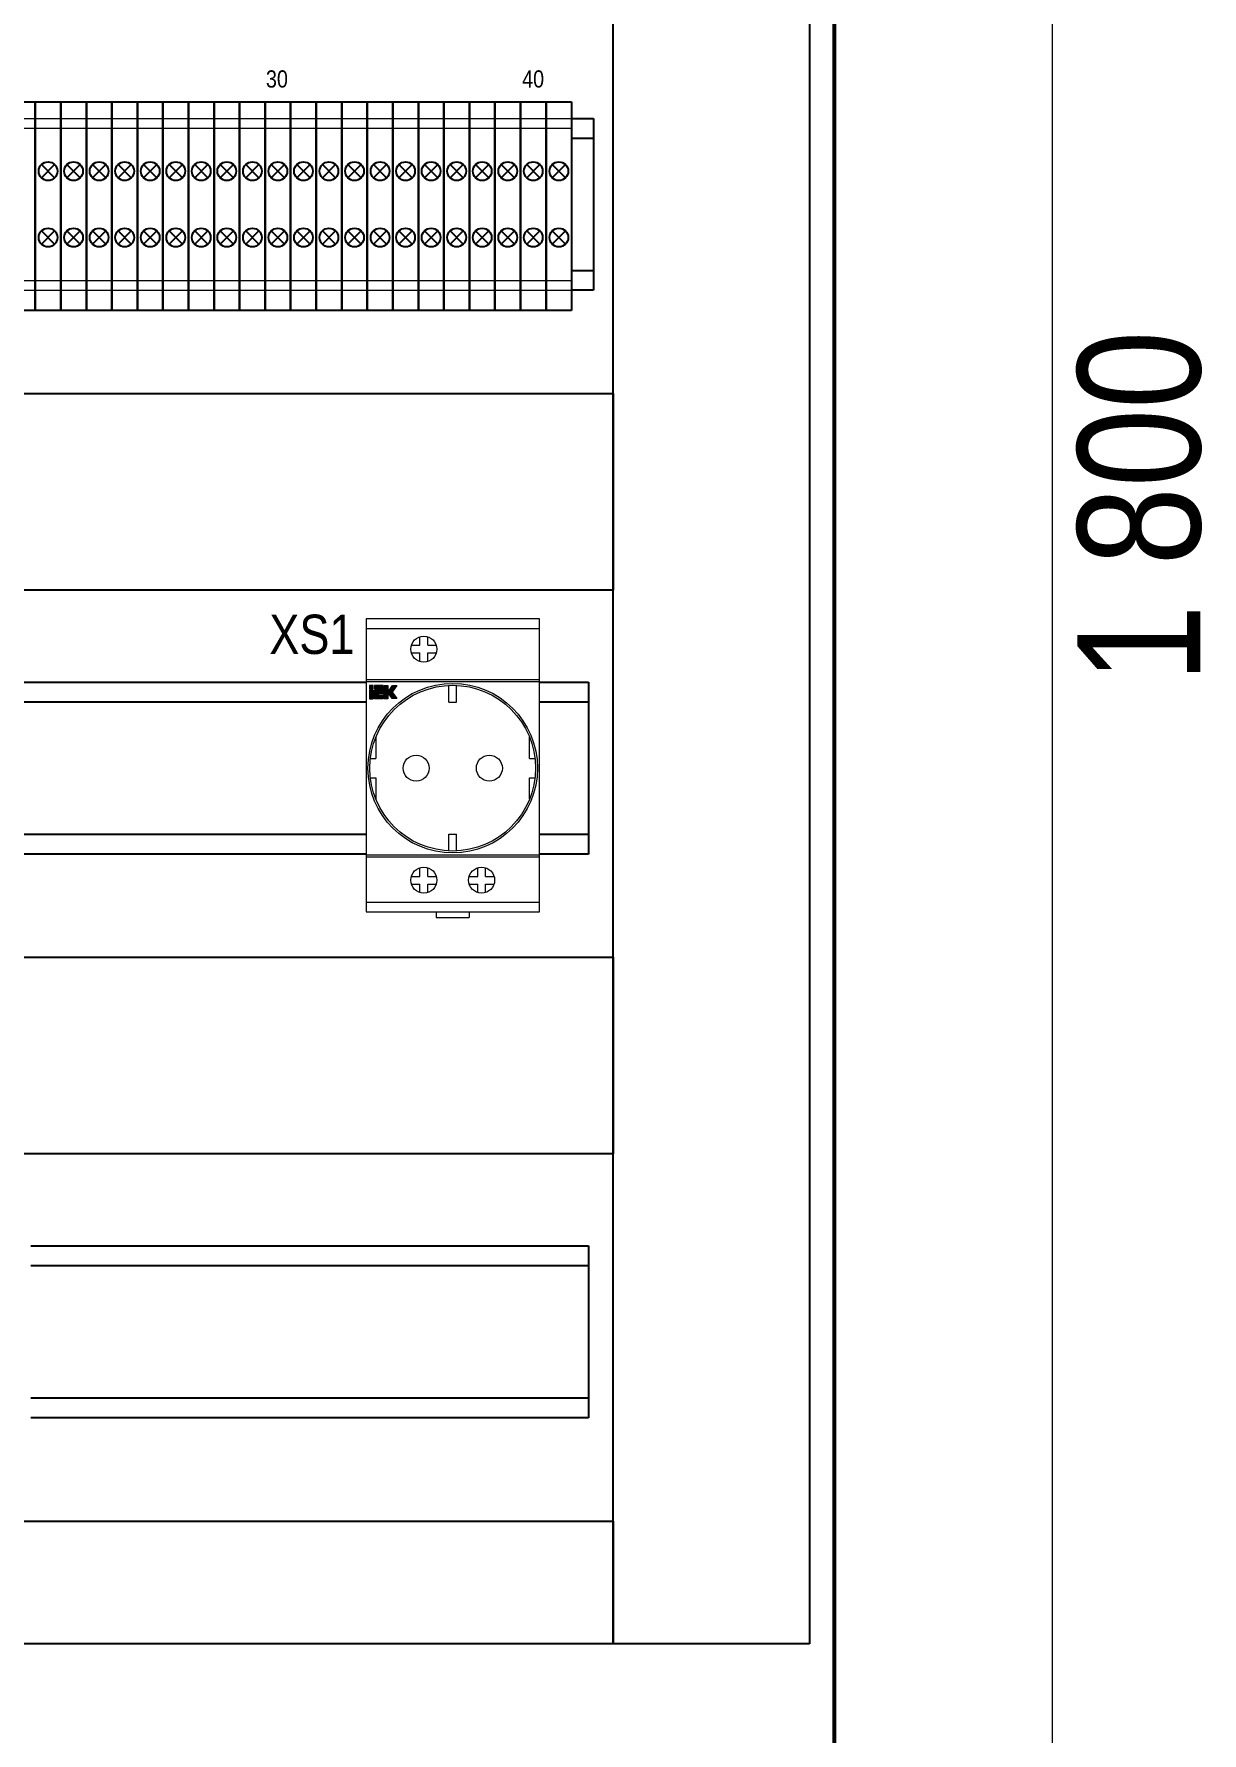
# Model space of a CAD drawing. Header units: millimetres. Extents: x -6000 to 26000, y -6000 to 26000.
# Drawn here: x 138.94 to 172.02, y -4445 to -4396.9 of the extents above; entities that cross this region are included whole.
import ezdxf

# ---------------------------------------------------------------- set-up
doc = ezdxf.new("R2010")
doc.units = ezdxf.units.MM
doc.header["$MEASUREMENT"] = 0
for name, color, linetype, lineweight in [('Чертеж и Рисунок_Ном._пера__1', 7, 'Continuous', 15), ('Чертеж и Рисунок_Ном._пера__2', 8, 'Continuous', 15), ('Чертеж и Рисунок_Ном._пера__21', 7, 'Continuous', 30), ('Чертеж и Рисунок_Ном._пера__41', 7, 'Continuous', 60), ('Чертеж и Рисунок_Ном._пера__7', 7, 'Continuous', 15)]:
    doc.layers.add(name, color=color, linetype=linetype, lineweight=lineweight)
for name, color, linetype, lineweight, true_color in [('Чертеж и Рисунок_Ном._пера__25', 7, 'Continuous', 0, 0x5555ff), ('Чертеж и Рисунок_Ном._пера__8', 7, 'Continuous', 15, 0xa80f02), ('Чертеж и Рисунок_Ном._пера__85', 7, 'Continuous', 5, 0x66b7ff), ('Чертеж и Рисунок_Ном._пера__9', 7, 'Continuous', 15, 0x3dad99)]:
    doc.layers.add(name, color=color, linetype=linetype, lineweight=lineweight, true_color=true_color)
doc.styles.add('СГЕНЕРИР_СТИЛЬ_1', font='')
doc.styles.get('СГЕНЕРИР_СТИЛЬ_1').set_extended_font_data('Arial Narrow')

msp = doc.modelspace()

# ---------------------------------------------------------------- hatches: boundary and pattern name
at = {"layer": 'Чертеж и Рисунок_Ном._пера__2', "linetype": 'Continuous', "lineweight": 15}
msp.add_hatch(color=8, dxfattribs=at).paths.add_polyline_path([(148.584, -4415.344), (148.584, -4415.446), (148.824, -4415.446), (148.824, -4415.344)])
at = {"layer": 'Чертеж и Рисунок_Ном._пера__8', "linetype": 'Continuous', "lineweight": 15, "true_color": 0xa80f02}
for points in [[(148.548, -4415.447), (148.548, -4415.344), (148.445, -4415.344), (148.445, -4415.447)], [(148.548, -4415.479), (148.445, -4415.479), (148.445, -4415.721), (148.548, -4415.721)], [(148.582, -4415.478), (148.582, -4415.719), (148.824, -4415.719), (148.824, -4415.616), (148.686, -4415.617), (148.686, -4415.582), (148.824, -4415.581), (148.824, -4415.478)], [(148.86, -4415.715), (148.964, -4415.715), (148.964, -4415.584), (148.999, -4415.584), (149.084, -4415.714), (149.213, -4415.714), (149.087, -4415.532), (149.212, -4415.344), (149.088, -4415.344), (148.999, -4415.48), (148.963, -4415.48), (148.962, -4415.344), (148.86, -4415.344)]]:
    msp.add_hatch(color=14, dxfattribs=at).paths.add_polyline_path(points)

# ---------------------------------------------------------------- linework, layer by layer
at = {"layer": 'Чертеж и Рисунок_Ном._пера__1', "color": 7, "linetype": 'Continuous', "lineweight": 15}
for p, q in [((138.252, -4399.286), (138.975, -4399.286)), ((138.975, -4399.286), (139.699, -4399.286)), ((139.699, -4399.286), (140.422, -4399.286)), ((140.422, -4399.286), (141.145, -4399.286)), ((141.145, -4399.286), (141.869, -4399.286)), ((141.869, -4399.286), (142.592, -4399.286)), ((142.592, -4399.286), (143.315, -4399.286)), ((143.315, -4399.286), (144.039, -4399.286)), ((144.039, -4399.286), (144.762, -4399.286)), ((144.762, -4399.286), (145.485, -4399.286)), ((145.485, -4399.286), (146.208, -4399.286)), ((146.208, -4399.286), (146.932, -4399.286)), ((146.932, -4399.286), (147.655, -4399.286)), ((147.655, -4399.286), (148.378, -4399.286)), ((148.378, -4399.286), (149.102, -4399.286)), ((149.102, -4399.286), (149.825, -4399.286)), ((149.825, -4399.286), (150.548, -4399.286)), ((150.548, -4399.286), (151.272, -4399.286)), ((151.272, -4399.286), (151.995, -4399.286)), ((151.995, -4399.286), (152.718, -4399.286)), ((152.718, -4399.286), (153.442, -4399.286)), ((153.442, -4399.286), (154.165, -4399.286)), ((138.252, -4399.564), (138.975, -4399.564)), ((138.975, -4399.564), (139.699, -4399.564)), ((139.699, -4399.564), (140.422, -4399.564)), ((140.422, -4399.564), (141.145, -4399.564)), ((141.145, -4399.564), (141.869, -4399.564)), ((141.869, -4399.564), (142.592, -4399.564)), ((142.592, -4399.564), (143.315, -4399.564)), ((143.315, -4399.564), (144.039, -4399.564)), ((144.039, -4399.564), (144.762, -4399.564)), ((144.762, -4399.564), (145.485, -4399.564)), ((145.485, -4399.564), (146.208, -4399.564)), ((146.208, -4399.564), (146.932, -4399.564)), ((146.932, -4399.564), (147.655, -4399.564)), ((147.655, -4399.564), (148.378, -4399.564)), ((148.378, -4399.564), (149.102, -4399.564)), ((149.102, -4399.564), (149.825, -4399.564)), ((149.825, -4399.564), (150.548, -4399.564)), ((150.548, -4399.564), (151.272, -4399.564)), ((151.272, -4399.564), (151.995, -4399.564)), ((151.995, -4399.564), (152.718, -4399.564)), ((152.718, -4399.564), (153.442, -4399.564)), ((153.442, -4399.564), (154.165, -4399.564)), ((138.252, -4403.876), (138.975, -4403.876)), ((138.252, -4404.154), (138.975, -4404.154)), ((138.975, -4403.876), (139.699, -4403.876)), ((138.975, -4404.154), (139.699, -4404.154)), ((139.699, -4403.876), (140.422, -4403.876)), ((139.699, -4404.154), (140.422, -4404.154)), ((140.422, -4403.876), (141.145, -4403.876)), ((140.422, -4404.154), (141.145, -4404.154)), ((141.145, -4403.876), (141.869, -4403.876)), ((141.145, -4404.154), (141.869, -4404.154)), ((141.869, -4403.876), (142.592, -4403.876)), ((141.869, -4404.154), (142.592, -4404.154)), ((142.592, -4403.876), (143.315, -4403.876)), ((142.592, -4404.154), (143.315, -4404.154)), ((143.315, -4403.876), (144.039, -4403.876)), ((143.315, -4404.154), (144.039, -4404.154)), ((144.039, -4403.876), (144.762, -4403.876)), ((144.039, -4404.154), (144.762, -4404.154)), ((144.762, -4403.876), (145.485, -4403.876)), ((144.762, -4404.154), (145.485, -4404.154)), ((145.485, -4403.876), (146.208, -4403.876)), ((145.485, -4404.154), (146.208, -4404.154)), ((146.208, -4403.876), (146.932, -4403.876)), ((146.208, -4404.154), (146.932, -4404.154)), ((146.932, -4403.876), (147.655, -4403.876)), ((146.932, -4404.154), (147.655, -4404.154)), ((147.655, -4403.876), (148.378, -4403.876)), ((147.655, -4404.154), (148.378, -4404.154)), ((148.378, -4403.876), (149.102, -4403.876)), ((148.378, -4404.154), (149.102, -4404.154)), ((149.102, -4403.876), (149.825, -4403.876)), ((149.102, -4404.154), (149.825, -4404.154)), ((149.825, -4403.876), (150.548, -4403.876)), ((149.825, -4404.154), (150.548, -4404.154)), ((150.548, -4403.876), (151.272, -4403.876)), ((150.548, -4404.154), (151.272, -4404.154)), ((151.272, -4403.876), (151.995, -4403.876)), ((151.272, -4404.154), (151.995, -4404.154)), ((151.995, -4403.876), (152.718, -4403.876)), ((151.995, -4404.154), (152.718, -4404.154)), ((152.718, -4403.876), (153.442, -4403.876)), ((152.718, -4404.154), (153.442, -4404.154)), ((153.442, -4403.876), (154.165, -4403.876)), ((153.442, -4404.154), (154.165, -4404.154))]:
    msp.add_line(p, q, dxfattribs=at)
at = {"layer": 'Чертеж и Рисунок_Ном._пера__2', "color": 8, "linetype": 'Continuous', "lineweight": 15}
msp.add_lwpolyline([(148.584, -4415.446), (148.824, -4415.446), (148.824, -4415.344), (148.584, -4415.344)], close=True, dxfattribs=at)
at = {"layer": 'Чертеж и Рисунок_Ном._пера__21', "color": 7, "linetype": 'Continuous', "lineweight": 30}
for p, q in [((155.339, -4442.476), (155.339, -4296.501)), ((160.903, -4296.501), (160.903, -4442.476)), ((138.252, -4398.814), (138.975, -4398.814)), ((138.975, -4398.814), (138.975, -4404.726)), ((138.975, -4404.726), (138.975, -4398.814)), ((138.975, -4398.814), (139.699, -4398.814)), ((139.699, -4398.814), (139.699, -4404.726)), ((139.699, -4404.726), (139.699, -4398.814)), ((139.699, -4398.814), (140.422, -4398.814)), ((140.422, -4398.814), (140.422, -4404.726)), ((140.422, -4404.726), (140.422, -4398.814)), ((140.422, -4398.814), (141.145, -4398.814)), ((141.145, -4398.814), (141.145, -4404.726)), ((141.145, -4404.726), (141.145, -4398.814)), ((141.145, -4398.814), (141.869, -4398.814)), ((141.869, -4398.814), (141.869, -4404.726)), ((141.869, -4404.726), (141.869, -4398.814)), ((141.869, -4398.814), (142.592, -4398.814)), ((142.592, -4398.814), (142.592, -4404.726)), ((142.592, -4404.726), (142.592, -4398.814)), ((142.592, -4398.814), (143.315, -4398.814)), ((143.315, -4398.814), (143.315, -4404.726)), ((143.315, -4404.726), (143.315, -4398.814)), ((143.315, -4398.814), (144.039, -4398.814)), ((144.039, -4398.814), (144.039, -4404.726)), ((144.039, -4404.726), (144.039, -4398.814)), ((144.039, -4398.814), (144.762, -4398.814)), ((144.762, -4398.814), (144.762, -4404.726)), ((144.762, -4404.726), (144.762, -4398.814)), ((144.762, -4398.814), (145.485, -4398.814)), ((145.485, -4398.814), (145.485, -4404.726)), ((145.485, -4404.726), (145.485, -4398.814)), ((145.485, -4398.814), (146.208, -4398.814)), ((146.208, -4398.814), (146.208, -4404.726)), ((146.208, -4404.726), (146.208, -4398.814)), ((146.208, -4398.814), (146.932, -4398.814)), ((146.932, -4398.814), (146.932, -4404.726)), ((146.932, -4404.726), (146.932, -4398.814)), ((146.932, -4398.814), (147.655, -4398.814)), ((147.655, -4398.814), (147.655, -4404.726)), ((147.655, -4404.726), (147.655, -4398.814)), ((147.655, -4398.814), (148.378, -4398.814)), ((148.378, -4398.814), (148.378, -4404.726)), ((148.378, -4404.726), (148.378, -4398.814)), ((148.378, -4398.814), (149.102, -4398.814)), ((149.102, -4398.814), (149.102, -4404.726)), ((149.102, -4404.726), (149.102, -4398.814)), ((149.102, -4398.814), (149.825, -4398.814)), ((149.825, -4398.814), (149.825, -4404.726)), ((149.825, -4404.726), (149.825, -4398.814)), ((149.825, -4398.814), (150.548, -4398.814)), ((150.548, -4398.814), (150.548, -4404.726)), ((150.548, -4404.726), (150.548, -4398.814)), ((150.548, -4398.814), (151.272, -4398.814)), ((151.272, -4398.814), (151.272, -4404.726)), ((151.272, -4404.726), (151.272, -4398.814)), ((151.272, -4398.814), (151.995, -4398.814)), ((151.995, -4398.814), (151.995, -4404.726)), ((151.995, -4404.726), (151.995, -4398.814)), ((151.995, -4398.814), (152.718, -4398.814)), ((152.718, -4398.814), (152.718, -4404.726)), ((152.718, -4404.726), (152.718, -4398.814)), ((152.718, -4398.814), (153.442, -4398.814)), ((153.442, -4398.814), (153.442, -4404.726)), ((153.442, -4404.726), (153.442, -4398.814)), ((153.442, -4398.814), (154.165, -4398.814)), ((154.165, -4398.814), (154.165, -4404.726)), ((154.165, -4399.286), (154.788, -4399.286)), ((154.788, -4399.286), (154.788, -4404.154)), ((154.165, -4399.842), (154.788, -4399.842)), ((154.788, -4399.842), (154.788, -4403.598)), ((139.524, -4400.594), (139.15, -4400.968)), ((139.15, -4400.594), (139.524, -4400.968)), ((140.247, -4400.594), (139.873, -4400.968)), ((139.873, -4400.594), (140.247, -4400.968)), ((140.971, -4400.594), (140.596, -4400.968)), ((140.596, -4400.594), (140.971, -4400.968)), ((141.694, -4400.594), (141.32, -4400.968)), ((141.32, -4400.594), (141.694, -4400.968)), ((142.417, -4400.594), (142.043, -4400.968)), ((142.043, -4400.594), (142.417, -4400.968)), ((143.141, -4400.594), (142.766, -4400.968)), ((142.766, -4400.594), (143.141, -4400.968)), ((143.864, -4400.594), (143.49, -4400.968)), ((143.49, -4400.594), (143.864, -4400.968)), ((144.587, -4400.594), (144.213, -4400.968)), ((144.213, -4400.594), (144.587, -4400.968)), ((145.311, -4400.594), (144.936, -4400.968)), ((144.936, -4400.594), (145.311, -4400.968)), ((146.034, -4400.594), (145.66, -4400.968)), ((145.66, -4400.594), (146.034, -4400.968)), ((146.757, -4400.594), (146.383, -4400.968)), ((146.383, -4400.594), (146.757, -4400.968)), ((147.481, -4400.594), (147.106, -4400.968)), ((147.106, -4400.594), (147.481, -4400.968)), ((148.204, -4400.594), (147.83, -4400.968)), ((147.83, -4400.594), (148.204, -4400.968)), ((148.927, -4400.594), (148.553, -4400.968)), ((148.553, -4400.594), (148.927, -4400.968)), ((149.651, -4400.594), (149.276, -4400.968)), ((149.276, -4400.594), (149.651, -4400.968)), ((150.374, -4400.594), (150, -4400.968)), ((150, -4400.594), (150.374, -4400.968)), ((151.097, -4400.594), (150.723, -4400.968)), ((150.723, -4400.594), (151.097, -4400.968)), ((151.821, -4400.594), (151.446, -4400.968)), ((151.446, -4400.594), (151.821, -4400.968)), ((152.544, -4400.594), (152.17, -4400.968)), ((152.17, -4400.594), (152.544, -4400.968)), ((153.267, -4400.594), (152.893, -4400.968)), ((152.893, -4400.594), (153.267, -4400.968)), ((153.991, -4400.594), (153.616, -4400.968)), ((153.616, -4400.594), (153.991, -4400.968)), ((139.524, -4402.472), (139.15, -4402.846)), ((139.15, -4402.472), (139.524, -4402.846)), ((140.247, -4402.472), (139.873, -4402.846)), ((139.873, -4402.472), (140.247, -4402.846)), ((140.971, -4402.472), (140.596, -4402.846)), ((140.596, -4402.472), (140.971, -4402.846)), ((141.694, -4402.472), (141.32, -4402.846)), ((141.32, -4402.472), (141.694, -4402.846)), ((142.417, -4402.472), (142.043, -4402.846)), ((142.043, -4402.472), (142.417, -4402.846)), ((143.141, -4402.472), (142.766, -4402.846)), ((142.766, -4402.472), (143.141, -4402.846)), ((143.864, -4402.472), (143.49, -4402.846)), ((143.49, -4402.472), (143.864, -4402.846)), ((144.587, -4402.472), (144.213, -4402.846)), ((144.213, -4402.472), (144.587, -4402.846)), ((145.311, -4402.472), (144.936, -4402.846)), ((144.936, -4402.472), (145.311, -4402.846)), ((146.034, -4402.472), (145.66, -4402.846)), ((145.66, -4402.472), (146.034, -4402.846)), ((146.757, -4402.472), (146.383, -4402.846)), ((146.383, -4402.472), (146.757, -4402.846)), ((147.481, -4402.472), (147.106, -4402.846)), ((147.106, -4402.472), (147.481, -4402.846)), ((148.204, -4402.472), (147.83, -4402.846)), ((147.83, -4402.472), (148.204, -4402.846)), ((148.927, -4402.472), (148.553, -4402.846)), ((148.553, -4402.472), (148.927, -4402.846)), ((149.651, -4402.472), (149.276, -4402.846)), ((149.276, -4402.472), (149.651, -4402.846)), ((150.374, -4402.472), (150, -4402.846)), ((150, -4402.472), (150.374, -4402.846)), ((151.097, -4402.472), (150.723, -4402.846)), ((150.723, -4402.472), (151.097, -4402.846)), ((151.821, -4402.472), (151.446, -4402.846)), ((151.446, -4402.472), (151.821, -4402.846)), ((152.544, -4402.472), (152.17, -4402.846)), ((152.17, -4402.472), (152.544, -4402.846)), ((153.267, -4402.472), (152.893, -4402.846)), ((152.893, -4402.472), (153.267, -4402.846)), ((153.991, -4402.472), (153.616, -4402.846)), ((153.616, -4402.472), (153.991, -4402.846)), ((154.788, -4403.598), (154.165, -4403.598)), ((154.788, -4404.154), (154.165, -4404.154)), ((138.975, -4404.726), (138.252, -4404.726)), ((139.699, -4404.726), (138.975, -4404.726)), ((140.422, -4404.726), (139.699, -4404.726)), ((141.145, -4404.726), (140.422, -4404.726)), ((141.869, -4404.726), (141.145, -4404.726)), ((142.592, -4404.726), (141.869, -4404.726)), ((143.315, -4404.726), (142.592, -4404.726)), ((144.039, -4404.726), (143.315, -4404.726)), ((144.762, -4404.726), (144.039, -4404.726)), ((145.485, -4404.726), (144.762, -4404.726)), ((146.208, -4404.726), (145.485, -4404.726)), ((146.932, -4404.726), (146.208, -4404.726)), ((147.655, -4404.726), (146.932, -4404.726)), ((148.378, -4404.726), (147.655, -4404.726)), ((149.102, -4404.726), (148.378, -4404.726)), ((149.825, -4404.726), (149.102, -4404.726)), ((150.548, -4404.726), (149.825, -4404.726)), ((151.272, -4404.726), (150.548, -4404.726)), ((151.995, -4404.726), (151.272, -4404.726)), ((152.718, -4404.726), (151.995, -4404.726)), ((153.442, -4404.726), (152.718, -4404.726)), ((154.165, -4404.726), (153.442, -4404.726)), ((84.398, -4407.075), (155.339, -4407.075)), ((155.339, -4407.075), (155.339, -4412.639)), ((155.339, -4412.639), (84.398, -4412.639)), ((132.422, -4415.247), (148.343, -4415.247)), ((153.253, -4415.247), (154.644, -4415.247)), ((154.644, -4415.247), (154.644, -4420.116)), ((132.422, -4415.804), (148.343, -4415.804)), ((153.253, -4415.804), (154.644, -4415.804)), ((154.644, -4415.804), (154.644, -4419.56)), ((148.343, -4419.56), (132.422, -4419.56)), ((154.644, -4419.56), (153.253, -4419.56)), ((148.343, -4420.116), (132.422, -4420.116)), ((154.644, -4420.116), (153.253, -4420.116)), ((84.398, -4423.037), (155.339, -4423.037)), ((155.339, -4423.037), (155.339, -4428.601)), ((155.339, -4428.601), (84.398, -4428.601)), ((138.854, -4431.209), (154.644, -4431.209)), ((154.644, -4431.209), (154.644, -4436.078)), ((138.854, -4431.766), (154.644, -4431.766)), ((154.644, -4431.766), (154.644, -4435.521)), ((154.644, -4435.521), (138.854, -4435.521)), ((154.644, -4436.078), (138.854, -4436.078)), ((84.398, -4438.999), (155.339, -4438.999)), ((155.339, -4438.999), (155.339, -4442.476)), ((155.339, -4442.476), (84.398, -4442.476)), ((160.903, -4442.476), (155.339, -4442.476))]:
    msp.add_line(p, q, dxfattribs=at)
for centre in [(139.337, -4400.781), (140.06, -4400.781), (140.784, -4400.781), (141.507, -4400.781), (142.23, -4400.781), (142.954, -4400.781), (143.677, -4400.781), (144.4, -4400.781), (145.124, -4400.781), (145.847, -4400.781), (146.57, -4400.781), (147.293, -4400.781), (148.017, -4400.781), (148.74, -4400.781), (149.463, -4400.781), (150.187, -4400.781), (150.91, -4400.781), (151.633, -4400.781), (152.357, -4400.781), (153.08, -4400.781), (153.803, -4400.781), (139.337, -4402.659), (140.06, -4402.659), (140.784, -4402.659), (141.507, -4402.659), (142.23, -4402.659), (142.954, -4402.659), (143.677, -4402.659), (144.4, -4402.659), (145.124, -4402.659), (145.847, -4402.659), (146.57, -4402.659), (147.293, -4402.659), (148.017, -4402.659), (148.74, -4402.659), (149.463, -4402.659), (150.187, -4402.659), (150.91, -4402.659), (151.633, -4402.659), (152.357, -4402.659), (153.08, -4402.659), (153.803, -4402.659)]:
    msp.add_circle(centre, 0.265, dxfattribs=at)
at = {"layer": 'Чертеж и Рисунок_Ном._пера__41', "color": 7, "linetype": 'Continuous', "lineweight": 60}
msp.add_line((161.599, -4285.067), (161.599, -4535.447), dxfattribs=at)
at = {"layer": 'Чертеж и Рисунок_Ном._пера__7', "color": 7, "linetype": 'Continuous', "lineweight": 15}
for p, q in [((148.343, -4413.727), (153.253, -4413.727)), ((149.628, -4414.204), (149.871, -4414.204)), ((149.871, -4414.204), (149.871, -4413.961)), ((150.089, -4414.204), (150.089, -4413.961)), ((150.089, -4414.204), (150.332, -4414.204)), ((149.628, -4414.422), (149.871, -4414.422)), ((149.871, -4414.665), (149.871, -4414.422)), ((150.089, -4414.665), (150.089, -4414.422)), ((150.089, -4414.422), (150.332, -4414.422)), ((148.343, -4415.172), (153.253, -4415.172)), ((148.343, -4415.227), (153.253, -4415.227)), ((150.689, -4415.812), (150.689, -4415.339)), ((150.907, -4415.812), (150.907, -4415.339)), ((150.689, -4415.812), (150.907, -4415.812)), ((148.621, -4416.808), (148.621, -4417.407)), ((152.975, -4417.407), (152.975, -4416.808)), ((148.469, -4417.407), (148.621, -4417.407)), ((152.975, -4417.407), (153.128, -4417.407)), ((148.469, -4417.956), (148.621, -4417.956)), ((148.621, -4417.956), (148.621, -4418.555)), ((152.975, -4417.956), (153.128, -4417.956)), ((152.975, -4418.555), (152.975, -4417.956)), ((150.689, -4420.025), (150.689, -4419.552)), ((150.689, -4419.552), (150.907, -4419.552)), ((150.907, -4420.025), (150.907, -4419.552)), ((148.343, -4420.141), (153.253, -4420.137)), ((148.343, -4420.195), (153.253, -4420.191)), ((149.871, -4420.745), (149.871, -4420.502)), ((150.089, -4420.745), (150.089, -4420.502)), ((151.507, -4420.745), (151.507, -4420.502)), ((151.726, -4420.745), (151.726, -4420.502)), ((149.628, -4420.745), (149.871, -4420.745)), ((149.628, -4420.963), (149.871, -4420.963)), ((149.871, -4421.206), (149.871, -4420.963)), ((150.089, -4420.745), (150.332, -4420.745)), ((150.089, -4421.206), (150.089, -4420.963)), ((150.089, -4420.963), (150.332, -4420.963)), ((151.265, -4420.745), (151.507, -4420.745)), ((151.265, -4420.963), (151.507, -4420.963)), ((151.507, -4421.206), (151.507, -4420.963)), ((151.726, -4420.745), (151.968, -4420.745)), ((151.726, -4421.206), (151.726, -4420.963)), ((151.726, -4420.963), (151.968, -4420.963)), ((148.343, -4421.473), (153.253, -4421.473)), ((148.343, -4421.746), (153.253, -4421.746)), ((150.332, -4421.746), (150.332, -4421.909)), ((151.265, -4421.746), (151.265, -4421.909))]:
    msp.add_line(p, q, dxfattribs=at)
for points in [[(153.253, -4421.746), (153.253, -4413.454), (148.343, -4413.454), (148.343, -4421.746)], [(150.332, -4421.909), (151.265, -4421.909)]]:
    msp.add_lwpolyline(points, dxfattribs=at)
for centre, radius in [((149.98, -4414.313), 0.368), ((150.798, -4417.682), 2.4), ((150.798, -4417.682), 2.346), ((149.762, -4417.682), 0.368), ((151.835, -4417.682), 0.368), ((149.98, -4420.854), 0.368), ((151.616, -4420.854), 0.368)]:
    msp.add_circle(centre, radius, dxfattribs=at)
at = {"layer": 'Чертеж и Рисунок_Ном._пера__85', "color": 151, "linetype": 'Continuous', "lineweight": 5, "true_color": 0x66b7ff}
msp.add_line((167.786, -4535.447), (167.786, -4285.067), dxfattribs=at)
at = {"layer": 'Чертеж и Рисунок_Ном._пера__9', "color": 135, "linetype": 'Continuous', "lineweight": 15, "true_color": 0x3dad99}
for points in [[(148.445, -4415.447), (148.548, -4415.447), (148.548, -4415.344), (148.445, -4415.344)], [(148.445, -4415.721), (148.548, -4415.721), (148.548, -4415.479), (148.445, -4415.479)]]:
    msp.add_lwpolyline(points, close=True, dxfattribs=at)
at = {"layer": 'Чертеж и Рисунок_Ном._пера__9', "color": 135, "linetype": 'Continuous', "lineweight": 15, "true_color": 0x3dad99, "flags": 128}
for points in [[(148.582, -4415.478), (148.824, -4415.478), (148.824, -4415.581), (148.686, -4415.582), (148.686, -4415.617), (148.824, -4415.616), (148.824, -4415.719), (148.582, -4415.719)], [(148.86, -4415.344), (148.962, -4415.344), (148.963, -4415.48), (148.999, -4415.48), (149.088, -4415.344), (149.212, -4415.344), (149.087, -4415.532), (149.213, -4415.714), (149.084, -4415.714), (148.999, -4415.584), (148.964, -4415.584), (148.964, -4415.715), (148.86, -4415.715)]]:
    msp.add_lwpolyline(points, close=True, dxfattribs=at)

# ---------------------------------------------------------------- texts
at = {"layer": 'Чертеж и Рисунок_Ном._пера__1', "color": 7, "linetype": 'Continuous', "lineweight": 15, "attachment_point": 7, "style": 'СГЕНЕРИР_СТИЛЬ_1'}
for s, insert, char_height in [('\\A1;{\\pql;\\fArial Narrow|b0|i0|c204|p34;3}', (145.509, -4398.42), 0.48685), ('\\A1;{\\pql;\\fArial Narrow|b0|i0|c204|p34;0}', (145.82, -4398.42), 0.48685), ('\\A1;{\\pql;\\fArial Narrow|b0|i0|c204|p34;4}', (152.764, -4398.412), 0.48685), ('\\A1;{\\pql;\\fArial Narrow|b0|i0|c204|p34;0}', (153.075, -4398.42), 0.48685), ('\\A1;{\\pql;\\fArial Narrow|b0|i0|c204|p34;XS1}', (145.605, -4414.465), 1.1128)]:
    msp.add_mtext(s, dxfattribs=dict(at, insert=insert, char_height=char_height))
at = {"layer": 'Чертеж и Рисунок_Ном._пера__25', "color": 173, "linetype": 'Continuous', "lineweight": 0, "true_color": 0x5555ff, "insert": (172.018, -4415.264), "char_height": 3.4775, "attachment_point": 7, "rotation": 90, "style": 'СГЕНЕРИР_СТИЛЬ_1'}
msp.add_mtext('\\A1;{\\pql;\\fArial Narrow|b0|i0|c204|p34;1\xa0800}', dxfattribs=at)

doc.saveas('drawing.dxf')
